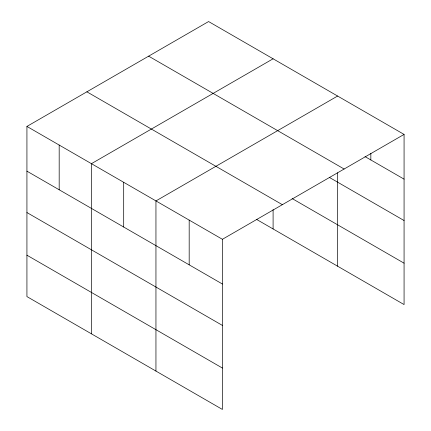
<?xml version="1.0" encoding="UTF-8"?>
<svg xmlns="http://www.w3.org/2000/svg" width="431" height="431" viewBox="0 0 431 431"><rect width="100%" height="100%" fill="white"/><g stroke="black" fill="none" stroke-linecap="round" stroke-linejoin="round"><path stroke-width="0.65" d="M222.412 325.416L222.412 239.291L26.927 126.428L26.927 296.587L222.412 409.45L222.412 325.416L26.927 212.553M337.608 172.815L337.608 266.196M256.391 219.309L404.073 304.572L404.073 134.413L208.588 21.55L26.927 126.428M273.098 58.794L91.437 163.672L91.437 333.831M337.608 96.038L155.947 200.921L155.947 371.075M222.412 239.291L404.073 134.413M365.009 156.593L404.073 179.145M148.636 56.159L344.127 169.022M329.543 177.507L404.073 220.537M292.105 198.535L404.073 263.179M86.873 91.819L282.364 204.682M26.927 171.161L222.412 284.024M26.927 255.195L222.412 368.058M370.838 153.28L370.838 159.955M273.098 209.59L273.098 228.953M189.182 220.106L189.182 264.839M123.692 182.297L123.692 227.029M59.182 145.053L59.182 189.78"/></g></svg>
